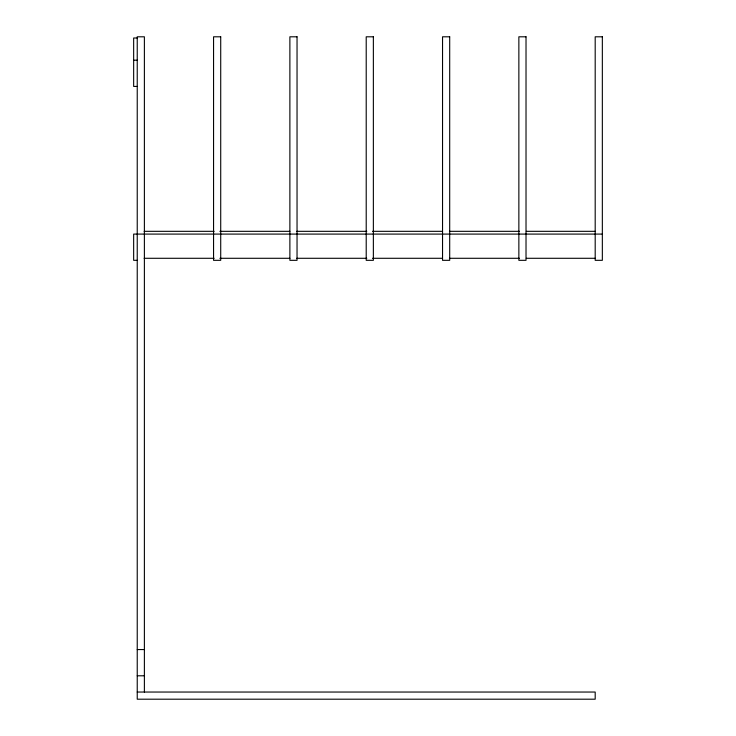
<?xml version="1.0" encoding="UTF-8"?>
<svg xmlns="http://www.w3.org/2000/svg" width="736" height="736" viewBox="0 0 736 736"><rect width="100%" height="100%" fill="white"/><g stroke="black" fill="none" stroke-linecap="round" stroke-linejoin="round"><path stroke-width="1.1" d="M137.236 37.996L133.658 37.996L133.658 86.434L137.236 86.434M133.658 60.196L137.236 60.196M144.118 231.325L214.13 231.325M219.871 231.325L289.883 231.325M296.774 231.325L366.786 231.325M372.526 231.325L442.538 231.325M449.42 231.325L519.441 231.325M526.323 231.325L595.194 231.325M526.019 234.085L133.658 234.085L133.658 260.323L137.236 260.323M526.323 234.085L602.342 234.085M144.118 258.29L214.13 258.29M219.871 258.29L289.883 258.29M296.774 258.29L366.786 258.29M372.526 258.29L442.538 258.29M449.42 258.29L519.441 258.29M526.323 258.29L595.194 258.29M137.236 649.557L144.385 649.557M137.236 675.795L144.385 675.795M137.236 692.042L595.194 692.042L595.194 699.2L137.236 699.2L137.236 36.8L144.385 36.8L144.385 692.042M220.717 36.8L213.56 36.8L213.56 260.323L220.717 260.323L220.717 36.8M297.04 36.8L289.883 36.8L289.883 260.323L297.04 260.323L297.04 36.8M373.364 36.8L366.215 36.8L366.215 260.323L373.364 260.323L373.364 36.8M449.696 36.8L442.538 36.8L442.538 260.323L449.696 260.323L449.696 36.8M526.019 36.8L518.862 36.8L518.862 260.323L526.019 260.323L526.019 36.8M602.342 36.8L595.194 36.8L595.194 260.323L602.342 260.323L602.342 36.8"/></g></svg>
